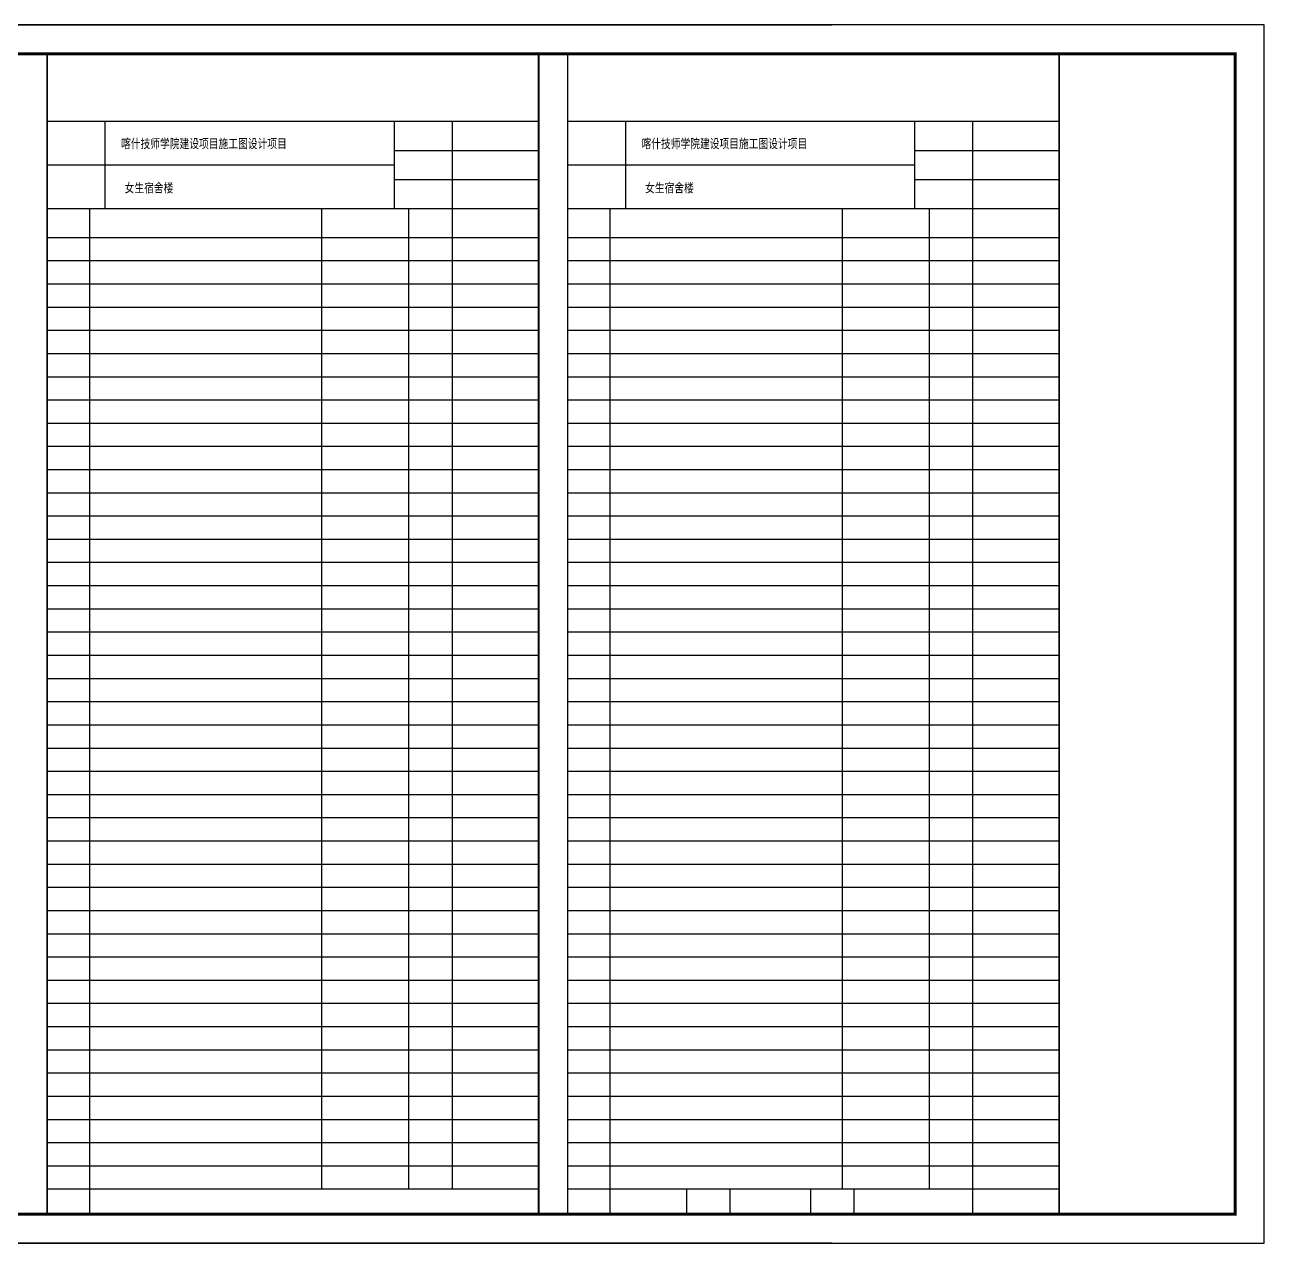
# Model space of a CAD drawing. Extents: x 174641 to 414490, y 73126 to 493158.
# Drawn here: x 208555 to 251280, y 386734 to 428734 of the extents above; entities that cross this region are included whole.
import ezdxf

# ---------------------------------------------------------------- set-up
doc = ezdxf.new("R2010")
doc.units = 0
doc.header["$LTSCALE"] = 1000
doc.header["$MEASUREMENT"] = 0
doc.layers.add('PUB_TITLE', color=7, linetype='Continuous')
doc.layers.add('TWT_TITLE', color=7, linetype='Continuous')
doc.layers.add('PUB_WINDW', color=7, linetype='Continuous', plot=False)
doc.styles.add('-宋体', font='', dxfattribs={"width": 0.8})
doc.styles.get('-宋体').set_extended_font_data('SimSun')

msp = doc.modelspace()

# ---------------------------------------------------------------- linework, layer by layer
for p, q in [((211328.4, 422403.8), (211328.4, 425403.8)), ((221298.4, 422403.8), (221298.4, 425403.8)), ((223298.4, 422403.8), (223298.4, 425403.8)), ((229268.4, 422403.8), (229268.4, 425403.8)), ((239238.4, 422403.8), (239238.4, 425403.8)), ((241238.4, 422403.8), (241238.4, 425403.8)), ((221298.4, 424403.8), (226268.4, 424403.8)), ((239238.4, 424403.8), (244208.4, 424403.8)), ((209328.4, 423903.8), (221298.4, 423903.8)), ((227268.4, 423903.8), (239238.4, 423903.8)), ((221298.4, 423403.8), (226268.4, 423403.8)), ((239238.4, 423403.8), (244208.4, 423403.8)), ((209328.4, 422403.8), (226268.4, 422403.8)), ((210798.4, 387733.8), (210798.4, 422403.8)), ((218798.4, 388603.8), (218798.4, 422403.8)), ((221798.4, 388603.8), (221798.4, 422403.8)), ((223298.4, 388603.8), (223298.4, 422403.8)), ((227268.4, 422403.8), (244208.4, 422403.8)), ((228738.4, 387733.8), (228738.4, 422403.8)), ((236738.4, 388603.8), (236738.4, 422403.8)), ((239738.4, 388603.8), (239738.4, 422403.8)), ((241238.4, 387733.8), (241238.4, 422403.8)), ((209328.4, 421403.8), (226268.4, 421403.8)), ((227268.4, 421403.8), (244208.4, 421403.8)), ((209328.4, 420603.8), (226268.4, 420603.8)), ((227268.4, 420603.8), (244208.4, 420603.8)), ((209328.4, 419803.8), (226268.4, 419803.8)), ((227268.4, 419803.8), (244208.4, 419803.8)), ((209328.4, 419003.8), (226268.4, 419003.8)), ((227268.4, 419003.8), (244208.4, 419003.8)), ((209328.4, 418203.8), (226268.4, 418203.8)), ((227268.4, 418203.8), (244208.4, 418203.8)), ((209328.4, 417403.8), (226268.4, 417403.8)), ((227268.4, 417403.8), (244208.4, 417403.8)), ((209328.4, 416603.8), (226268.4, 416603.8)), ((227268.4, 416603.8), (244208.4, 416603.8)), ((209328.4, 415803.8), (226268.4, 415803.8)), ((227268.4, 415803.8), (244208.4, 415803.8)), ((209328.4, 415003.8), (226268.4, 415003.8)), ((227268.4, 415003.8), (244208.4, 415003.8)), ((209328.4, 414203.8), (226268.4, 414203.8)), ((227268.4, 414203.8), (244208.4, 414203.8)), ((209328.4, 413403.8), (226268.4, 413403.8)), ((227268.4, 413403.8), (244208.4, 413403.8)), ((209328.4, 412603.8), (226268.4, 412603.8)), ((227268.4, 412603.8), (244208.4, 412603.8)), ((209328.4, 411803.8), (226268.4, 411803.8)), ((227268.4, 411803.8), (244208.4, 411803.8)), ((209328.4, 411003.8), (226268.4, 411003.8)), ((227268.4, 411003.8), (244208.4, 411003.8)), ((226268.4, 410203.8), (209328.4, 410203.8)), ((244208.4, 410203.8), (227268.4, 410203.8)), ((209328.4, 409403.8), (226268.4, 409403.8)), ((227268.4, 409403.8), (244208.4, 409403.8)), ((209328.4, 408603.8), (226268.4, 408603.8)), ((227268.4, 408603.8), (244208.4, 408603.8)), ((209328.4, 407803.8), (226268.4, 407803.8)), ((227268.4, 407803.8), (244208.4, 407803.8)), ((209328.4, 407003.8), (226268.4, 407003.8)), ((227268.4, 407003.8), (244208.4, 407003.8)), ((209328.4, 406203.8), (226268.4, 406203.8)), ((227268.4, 406203.8), (244208.4, 406203.8)), ((209328.4, 405403.8), (226268.4, 405403.8)), ((227268.4, 405403.8), (244208.4, 405403.8)), ((209328.4, 404603.8), (226268.4, 404603.8)), ((227268.4, 404603.8), (244208.4, 404603.8)), ((209328.4, 403803.8), (226268.4, 403803.8)), ((227268.4, 403803.8), (244208.4, 403803.8)), ((209328.4, 403003.8), (226268.4, 403003.8)), ((227268.4, 403003.8), (244208.4, 403003.8)), ((209328.4, 402203.8), (226268.4, 402203.8)), ((227268.4, 402203.8), (244208.4, 402203.8)), ((209328.4, 401403.8), (226268.4, 401403.8)), ((227268.4, 401403.8), (244208.4, 401403.8)), ((209328.4, 400603.8), (226268.4, 400603.8)), ((227268.4, 400603.8), (244208.4, 400603.8)), ((209328.4, 399803.8), (226268.4, 399803.8)), ((227268.4, 399803.8), (244208.4, 399803.8)), ((209328.4, 399003.8), (226268.4, 399003.8)), ((227268.4, 399003.8), (244208.4, 399003.8)), ((209328.4, 398203.8), (226268.4, 398203.8)), ((227268.4, 398203.8), (244208.4, 398203.8)), ((209328.4, 397403.8), (226268.4, 397403.8)), ((227268.4, 397403.8), (244208.4, 397403.8)), ((209328.4, 396603.8), (226268.4, 396603.8)), ((227268.4, 396603.8), (244208.4, 396603.8)), ((209328.4, 395803.8), (226268.4, 395803.8)), ((227268.4, 395803.8), (244208.4, 395803.8)), ((209328.4, 395003.8), (226268.4, 395003.8)), ((227268.4, 395003.8), (244208.4, 395003.8)), ((209328.4, 394203.8), (226268.4, 394203.8)), ((227268.4, 394203.8), (244208.4, 394203.8)), ((209328.4, 393403.8), (226268.4, 393403.8)), ((227268.4, 393403.8), (244208.4, 393403.8)), ((209328.4, 392603.8), (226268.4, 392603.8)), ((227268.4, 392603.8), (244208.4, 392603.8)), ((209328.4, 391803.8), (226268.4, 391803.8)), ((209328.4, 391803.8), (226268.4, 391803.8)), ((227268.4, 391803.8), (244208.4, 391803.8)), ((209328.4, 391003.8), (226268.4, 391003.8)), ((227268.4, 391003.8), (244208.4, 391003.8)), ((209328.4, 390203.8), (226268.4, 390203.8)), ((227268.4, 390203.8), (244208.4, 390203.8)), ((209328.4, 389403.8), (226268.4, 389403.8)), ((227268.4, 389403.8), (244208.4, 389403.8)), ((209328.4, 388603.8), (226268.4, 388603.8)), ((227268.4, 388603.8), (244208.4, 388603.8)), ((231371.4, 387733.8), (231371.4, 388603.8)), ((232871.4, 387733.8), (232871.4, 388603.8)), ((235649.4, 387733.8), (235649.4, 388603.8)), ((237149.4, 387733.8), (237149.4, 388603.8))]:
    msp.add_line(p, q)
at = {"const_width": 60}
for points in [[(209328.4, 387733.8), (209328.4, 427733.8), (226268.4, 427733.8), (226268.4, 387733.8)], [(226268.4, 387733.8), (226268.4, 427733.8), (244208.4, 427733.8), (244208.4, 387733.8)]]:
    msp.add_lwpolyline(points, close=True, dxfattribs=at)
for points, const_width in [([(227268.4, 427733.8), (227268.4, 387733.8)], 50), ([(209328.4, 425403.8), (226268.4, 425403.8)], 40), ([(227268.4, 425403.8), (244208.4, 425403.8)], 40)]:
    msp.add_lwpolyline(points, dxfattribs=dict(const_width=const_width))
at = {"layer": 'PUB_TITLE', "color": 0}
for p, q in [((176979.8, 428733.8), (236379.8, 428733.8)), ((235379.8, 427733.8), (179479.8, 427733.8)), ((179479.8, 387733.8), (235379.8, 387733.8)), ((236379.8, 386733.8), (176979.8, 386733.8))]:
    msp.add_line(p, q, dxfattribs=at)
at = {"layer": 'PUB_WINDW', "color": 0}
msp.add_line((244208.4, 425403.8), (244208.4, 421864.8), dxfattribs=at)
at = {"layer": 'TWT_TITLE'}
msp.add_lwpolyline([(176979.8, 386733.8), (251279.8, 386733.8), (251279.8, 428733.8), (176979.8, 428733.8)], close=True, dxfattribs=at)
at = {"layer": 'TWT_TITLE', "const_width": 100}
msp.add_lwpolyline([(179479.8, 387733.8), (250279.8, 387733.8), (250279.8, 427733.8), (179479.8, 427733.8)], close=True, dxfattribs=at)

# ---------------------------------------------------------------- texts
at = {"style": '-宋体', "width": 0.75}
for s, p in [('喀什技师学院建设项目施工图设计项目', (211873.8, 424480.3)), ('喀什技师学院建设项目施工图设计项目', (229813.8, 424480.3)), ('女生宿舍楼', (211996.6, 422953)), ('女生宿舍楼', (229936.6, 422953))]:
    msp.add_text(s, height=320, dxfattribs=at).set_placement(p)

doc.saveas('drawing.dxf')
